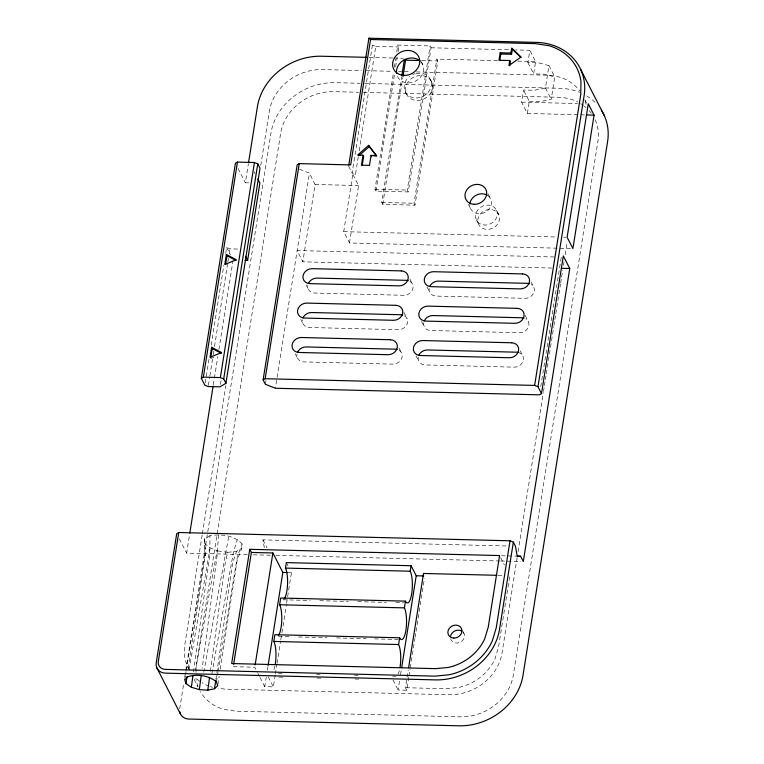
<?xml version="1.0" encoding="UTF-8"?>
<svg xmlns="http://www.w3.org/2000/svg" width="764" height="764" viewBox="0 0 764 764"><rect width="100%" height="100%" fill="white"/><g stroke="black" fill="none" stroke-linecap="round" stroke-linejoin="round"><path stroke-width="0.57" stroke-dasharray="3.82 2.86" d="M220.242 669.226L237.193 560.117L241.816 548.332L242.093 543.997C234.252 535.182 221.025 533.845 209.966 535.688L209.89 549.278L188.698 672.005M196.033 672.406L196.128 666.552L280.627 133.394A48.036 41.466 -27.1 0 1 333.677 91.651L358.65 92.272M188.278 668.347L205.163 555.6L204.723 538.735L209.966 535.688M205.163 555.6L204.723 538.735M218.781 534.752L217.444 548.476L195.469 670.525M204.446 543.061L209.221 547.511L217.75 550.901L202.193 668.414M210.377 671.422L225.151 563.526L227.767 552.305L236.573 551.369L241.816 548.332M193.464 671.986L209.25 559.41L209.221 547.511M215.897 679.311L232.695 562.724L236.573 551.369M217.874 684.487L219.153 676.274M205.23 382.859L209.145 358.154M211.189 345.204L223.842 265.184M225.705 253.419L226.631 247.536L229.964 248.854L238.282 249.064M208.381 385.362L209.68 377.12M209.871 375.945L213.032 355.938M213.213 354.763L213.777 351.23M214.522 346.522L227.729 262.978M227.911 261.804L228.474 258.27M229.219 253.562L229.964 248.854M247.316 554.654L186.645 553.136L189.634 534.303M213.318 384.836L217.797 356.587M218.915 349.52L232.905 261.25M248.711 182.844L245.359 182.777L248.329 164.059M220.404 384.493L221.149 379.784M202.183 535.02L184.831 644.472L184.64 656.19A47.941 41.399 -27.1 0 0 189.644 670.448M202.364 533.845L225.867 385.553M260.753 165.454L269.329 111.315A48.036 41.466 -27.1 0 1 322.379 69.581L361.63 70.555M179.712 708.801L183.818 682.901M184.754 677.019L270.943 133.156A58.083 50.147 -27.1 0 1 335.1 82.674L360.073 83.295M265.375 384.292L266.12 379.584M299.431 169.197L309.43 173.151L275.365 388.255M551.866 268.049L302.811 261.823L315.083 184.477L309.43 173.151M275.212 675.099L273.35 686.874L264.745 686.655L266.235 677.238M267.352 670.171L267.916 666.638M358.278 156.725L355.489 174.326L352.137 173.008L372.431 45.086L371.419 43.118M570.546 248.51L349.492 242.981L343.704 231.664L352.796 174.259L355.489 174.326M275.403 673.924L276.893 664.499M277.074 663.324L280.627 640.948M280.808 639.764L281.744 633.881M281.935 632.707L286.414 604.439M286.596 603.264L291.447 572.647L290.425 570.632M359.204 150.861L375.764 46.413L372.431 45.086M349.492 242.981L358.583 185.566L352.796 174.259M396.736 52.105L397.853 45.076L430.113 45.897L431.077 47.779L408.234 191.945L375.964 191.134L375 189.252L393.575 72.036M394.319 67.347L395.618 59.143M375.964 191.134L394.539 73.927M395.656 66.898L397.137 57.52M398.073 51.656L398.808 46.967L397.853 45.076M497.536 60.623L436.865 59.095L437.829 60.977L415.005 205.172L382.735 204.36L381.752 202.45L401.663 76.782M382.735 204.36L402.781 77.756M408.234 191.945L407.269 190.064L430.113 45.897M415.005 205.172L414.021 203.253L436.865 59.095M408.769 677.257L406.715 690.207L398.111 689.997L399.601 680.571M400.537 674.688L401.281 669.98M406.715 690.207L405.436 687.705L408.234 670.038M408.95 676.083L410.077 669.016M410.258 667.831L414.928 638.398M415.11 637.214L415.864 632.506M416.046 631.331L424.45 578.338M584.536 114.896L527.38 113.464L521.592 102.156L523.521 90.018L534.275 90.286L545.42 88.061L548.982 65.618L538.62 62.849L527.867 62.581L529.815 50.271L515.538 49.918M527.38 113.464L529.309 101.325L523.521 90.018M529.309 101.325L540.062 101.593L551.216 99.368L554.769 76.925L544.407 74.165L533.654 73.888L535.602 61.588L529.815 50.271M509.664 576.801L498.491 647.309L495.043 658.74A46.814 40.425 -27.1 0 1 458.476 687.514L445.87 688.717L405.436 687.705M540.769 386.584L561.282 257.143M517.152 557.567L502.024 653A48.036 41.466 -27.1 0 1 448.984 694.743L224.826 689.138L218.093 688.125M518.087 551.675L543.299 392.61M543.481 391.435L544.235 386.718M544.417 385.543L545.162 380.825M545.353 379.651L546.098 374.933M546.289 373.758L553.757 326.629M553.938 325.454L554.693 320.737M554.874 319.562L555.619 314.844M555.81 313.67L560.48 284.208M560.661 283.033L561.416 278.325M561.597 277.141L562.715 270.074M563.469 265.356L564.023 261.823M565.15 254.756L567.203 241.796M184.735 679.75L186.063 671.537M186.254 670.362L205.401 551.885M216.432 681.794L218.007 672.415M218.198 671.25L237.432 556.402L242.093 543.997M211.934 673.485L233.345 552.592L237.327 539.546M203.749 672.263L228.789 536.166M210.654 358.526L213.825 357.237M416.17 73.382L423.132 73.554A13.962 12.062 -27.1 0 1 429.091 91.088A13.962 12.062 -27.1 0 1 408.415 95.538A13.962 12.062 -27.1 0 1 409.628 76.457M375.764 46.413L398.808 46.967M431.077 47.779L509.588 49.765M369.012 57.405L392.734 57.997M393.928 58.026L403.411 58.265M517.763 61.139L535.602 61.588M421.699 60.576L437.829 60.977M366.386 70.68L392.553 71.329M398.502 71.482L403.258 71.596M404.442 71.635L410.392 71.778M416.342 71.931L547.167 75.197A48.036 41.466 -27.1 0 1 579.952 91.107M364.829 83.419L559.888 88.299A58.083 50.147 -27.1 0 1 579.599 92.329M363.406 92.396L558.465 97.276A48.036 41.466 -27.1 0 1 577.727 101.956M521.592 102.156L577.565 103.551M373.873 156.725L377.101 156.801M315.083 184.477L358.583 185.566M375 189.252L407.269 190.064M381.752 202.45L414.021 203.253M343.704 231.664L556.431 236.993M563.565 237.165L565.943 237.232M554.139 256.962L297.167 250.544L302.811 261.823M264.325 547.664L262.95 539.881L508.289 546.021M501.518 555.753L516.025 556.173M253.266 554.807L271.105 555.256M275.861 555.371L499.503 560.967M500.697 560.996L520.914 561.502M498.023 575.33L502.75 575.454M288.219 572.561L291.447 572.647M282.947 599.778L310.279 600.466M319.782 600.705L348.298 601.421M357.8 601.66L386.326 602.366M395.828 602.605L404.146 602.815M289.021 636.746L277.131 636.45A16.751 4.508 -88.6 0 1 275.966 636.125M298.523 636.985L327.04 637.692M336.542 637.93L366.252 638.675M374.57 638.885L398.331 639.478M233.278 666.676L254.794 667.22L257.411 672.33M278.449 673.285L282.021 673.38M316.477 674.24L320.04 674.326M354.496 675.195L358.068 675.28M392.524 676.14L396.086 676.236M278.908 677.105L284.848 677.257M316.926 678.06L322.866 678.203M354.954 679.015L360.894 679.158M217.75 550.901L227.767 552.305M226.631 247.536L230.451 254.947M584.899 99.759L586.513 102.911M548.982 65.618L554.769 76.925M545.42 88.061L551.216 99.368M527.867 62.581L533.654 73.888M430.371 79.571L431.65 82.054A13.962 12.052 -27.1 0 1 417.039 100.466A13.962 12.052 -27.1 0 1 408.358 81.471A13.962 12.052 -27.1 0 1 431.65 82.054M421.212 61.674L422.664 64.501M488.072 193.779L490.746 199.003M496.552 210.31A11.173 9.645 -27.1 0 1 484.863 225.036A11.173 9.645 -27.1 0 1 477.92 209.842A11.173 9.645 -27.1 0 1 496.552 210.31L498.787 214.674A11.173 9.645 -27.1 0 1 487.098 229.401A11.173 9.645 -27.1 0 1 480.155 214.207A11.173 9.645 -27.1 0 1 498.787 214.674M531.152 282.031L533.826 287.264M468.418 204.322L470.557 208.505M476.335 219.812L478.57 224.186M525.164 315.408L528.373 321.692M405.111 91.46L406.381 93.943M520.246 350.877L522.92 356.11M426.961 286.939L429.635 292.173M409.848 279.003L412.531 284.237M421.508 321.357L424.182 326.591M403.86 312.38L407.078 318.664M416.046 355.785L418.729 361.019M398.942 347.849L401.625 353.092M500.659 557.672L504.441 565.064M254.106 171.795L255.157 173.839M306.192 284.953L308.341 289.145M238.024 168.414L245.359 182.777M463.032 631.513L464.054 633.528M300.739 319.381L302.888 323.573M295.286 353.799L297.435 357.991M392.973 679.96L398.111 689.997M286.319 562.61L288.372 566.621M262.95 539.881L267.056 547.903M268.212 676.837L273.35 686.874M257.936 673.361L259.502 676.426M260.027 677.448L264.745 686.655M179.32 538.811L186.645 553.136M187.61 666.638L188.689 668.739M194.066 679.244L197.838 686.607M348.623 166.113L352.137 173.008M586.752 95.949A58.083 50.147 -27.1 0 1 596.292 103.675M488.11 195.737A11.154 9.636 -27.1 0 1 484.214 212.717A11.154 9.636 -27.1 0 1 469.908 203.482M463.156 632.153A7.258 6.265 -27.1 0 1 460.09 642.314A7.258 6.265 -27.1 0 1 450.464 638.121M412.732 74.538A13.962 12.062 -27.1 0 1 415.291 73.592M399.104 350.275A8.375 7.229 -27.1 0 1 401.53 358.784A8.375 7.229 -27.1 0 1 392.858 364.142L303.824 361.907A8.375 7.229 -27.1 0 1 296.948 354.229M585.043 100.667A48.036 41.466 -27.1 0 1 586.466 105.957M595.118 119.728A48.036 41.466 -27.1 0 1 597.916 141.33L513.322 675.08A48.036 41.466 -27.1 0 1 460.272 716.823L236.114 711.208L223.776 709.364A47.941 41.399 -27.1 0 1 200.388 691.592M580.678 103.598A48.036 41.466 -27.1 0 1 583.457 105.47M584.345 106.148A48.036 41.466 -27.1 0 1 586.064 107.571M589.178 110.656A48.036 41.466 -27.1 0 1 591.25 113.187M420.935 61.865A13.962 12.052 -27.1 0 1 416.647 80.545A13.962 12.052 -27.1 0 1 397.395 76.39M410.01 281.429A8.375 7.229 -27.1 0 1 412.436 289.938A8.375 7.229 -27.1 0 1 403.764 295.286L314.73 293.061A8.375 7.229 -27.1 0 1 307.844 285.373M404.557 315.857A8.375 7.229 -27.1 0 1 406.983 324.366A8.375 7.229 -27.1 0 1 398.311 329.714L309.277 327.489A8.375 7.229 -27.1 0 1 302.401 319.801M418.242 357.246A8.375 7.229 -27.1 0 0 425.118 364.934L514.162 367.159A8.375 7.229 -27.1 0 0 523.187 360.856A8.375 7.229 -27.1 0 0 518.575 352.5M423.695 322.828A8.375 7.229 -27.1 0 0 430.571 330.506L519.615 332.741A8.375 7.229 -27.1 0 0 528.277 327.384A8.375 7.229 -27.1 0 0 525.861 318.874M429.148 288.4A8.375 7.229 -27.1 0 0 436.024 296.088L525.059 298.313A8.375 7.229 -27.1 0 0 533.73 292.965A8.375 7.229 -27.1 0 0 531.305 284.447M212.487 687.285A47.941 41.399 -27.1 0 1 210.281 686.597M209.193 686.206A47.941 41.399 -27.1 0 1 202.03 682.729M200.158 681.517A47.941 41.399 -27.1 0 1 195.04 677.267M198.077 686.721A47.941 41.399 -27.1 0 1 195.937 678.26M274.964 665.807A16.751 4.508 -88.6 0 1 273.598 670.391M399.324 670.649A16.751 4.508 -88.6 0 1 397.261 675.414"/><path stroke-width="1.15" d="M199.318 689.634L191.334 687.228L185.996 683.608L184.735 679.75L187.896 676.675C197.456 673.81 208.601 675.433 216.432 681.794L217.692 685.652L214.531 688.727L207.808 690.188L199.318 689.634L201.228 675.491M207.808 690.188L209.575 677.286M191.334 687.228L192.977 675.5M214.531 688.727L215.725 680.485M185.996 683.608L187.046 676.57M201.324 378.314L235.407 163.276L237.451 162.092L254.441 162.522L257.764 163.84L260.018 168.214L225.934 383.261L220.032 386.842L208.19 386.536L204.867 385.218L201.324 378.314L203.367 377.12L220.376 377.578L223.709 378.906L225.934 383.261M178.747 532.508L158.291 661.548A8.557 7.392 -27.1 0 0 165.33 669.398L434.936 676.14L449.156 674.784A55.266 47.721 -27.1 0 0 492.322 640.824L496.208 627.932L510.018 540.797L178.747 532.508L176.704 533.702L156.219 662.894A11.173 9.645 -27.1 0 0 165.396 673.141L435.365 679.893A58.083 50.147 -27.1 0 0 499.513 629.412L513.351 542.125L510.018 540.797M203.367 377.12L237.451 162.092M211.599 347.295L210.024 357.266L221.636 352.567L211.599 347.295L212.23 348.546L221.264 353.293M226.364 254.507L224.778 264.478L236.334 259.77L226.364 254.507L227.003 255.759L235.971 260.495M210.826 357.418L212.23 348.546M225.6 264.63L227.003 255.759M189.816 533.129L213.137 386.011M248.51 162.885L257.42 106.712A58.083 50.147 -27.1 0 1 321.568 56.23L366.644 57.348M220.376 377.578L254.441 162.522M223.709 378.906L257.764 163.84M245.082 260.381L247.612 260.438L259.875 183.064L257.783 178.967M516.999 556.144L520.571 556.23L523.302 561.559L569.743 268.498L563.326 255.959L541.504 393.632L539.46 394.826L275.365 388.255L265.375 384.292L263.122 379.899L297.186 164.804L299.23 163.62L350.676 164.919L370.55 39.508L368.897 38.2L348.814 164.938M263.122 379.899L265.175 378.715L299.23 163.62M249.78 549.316L231.673 663.544L435.595 668.643L448.21 667.449A46.814 40.425 -27.1 0 0 484.768 638.675L488.225 627.234L499.58 555.562L249.78 549.316L251.385 552.448L233.65 664.327M255.166 664.861L272.901 552.983L251.385 552.448M268.097 665.463L282.842 572.427L272.901 552.983M275.307 663.916A16.751 4.508 -88.6 0 0 273.827 641.426L274.887 634.693L399.658 637.806A16.751 4.508 -88.6 0 0 405.875 630.367A16.751 4.508 -88.6 0 0 404.404 607.877L405.464 601.144A16.751 4.508 -88.6 0 0 411.691 593.704A16.751 4.508 -88.6 0 0 410.211 571.214L411.08 565.732L286.319 562.61L285.449 568.091A16.751 4.508 -88.6 0 1 287.541 584.288A16.751 4.508 -88.6 0 1 284.122 598.966M278.306 635.629A16.751 4.508 -88.6 0 0 281.725 620.951A16.751 4.508 -88.6 0 0 279.634 604.763L280.703 598.021L405.464 601.144M363.015 155.216L361.429 165.186L369.499 165.387L371.075 155.417L376.451 155.55L368.63 145.341L357.628 155.082L363.015 155.216L363.654 156.467L362.251 165.339M401.854 75.636L404.433 59.325M402.962 76.581L405.56 60.165L419.388 60.518M400.069 667.039A16.751 4.508 -88.6 0 0 398.588 644.549L399.658 637.806M401.654 667.621L416.218 575.76L411.08 565.732M500.172 52.764L500.812 54.024L511.565 54.292L510.925 53.031L500.172 52.764L498.987 60.251L509.741 60.518L510.381 61.769L509.75 65.761M499.799 60.432L500.812 54.024M408.606 667.679L423.533 573.468L496.839 575.302M509.741 60.518L508.948 65.503L521.086 57.042L511.718 48.046L510.925 53.031M511.565 54.292L512.357 49.297L520.876 57.481M541.504 393.632L537.98 386.737L534.647 385.419L580.755 94.507L580.965 81.528A55.266 47.721 -27.1 0 0 548.867 45.678L535.182 43.624L370.55 39.508M537.98 386.737L584.107 95.672A58.083 50.147 -27.1 0 0 536.395 42.392L368.897 38.2M594.067 115.135L572.914 248.567L567.127 237.26L588.28 103.818L594.067 115.135L586.924 114.953M359.118 155.579L369.27 146.593L368.63 145.341M520.571 556.23L517.209 556.202L515.433 546.193L513.351 542.125M561.406 268.288L569.743 268.498M265.175 378.715L534.647 385.419M285.449 568.091L410.211 571.214M282.842 572.427L287.149 572.532M416.218 575.76L423.743 575.951M279.634 604.763L404.404 607.877M273.827 641.426L398.588 644.549M369.27 146.593L376.385 155.875M580.726 69.543L604.219 115.45M371.075 155.417L371.715 156.668M245.521 256.332L247.612 260.438M156.878 667.917L180.361 713.824M601.373 110.207A58.083 50.147 -27.1 0 1 607.6 141.579L523.006 675.319A58.083 50.147 -27.1 0 1 458.849 725.8L188.889 719.048A11.173 9.645 -27.1 0 1 179.674 711.389M469.908 203.482A11.154 9.636 -27.1 0 1 487.394 195.25M450.493 636.441A7.258 6.265 -27.1 0 1 461.867 631.083M396.526 73.344A13.962 12.052 -27.1 0 1 404.471 59.745A13.962 12.052 -27.1 0 1 420.19 61.11M397.28 349.482A8.375 7.229 -27.1 0 0 395.236 349.177L306.192 346.942A8.375 7.229 -27.1 0 0 297.521 352.299M302.974 317.872A8.375 7.229 -27.1 0 1 311.645 312.524L400.689 314.749A8.375 7.229 -27.1 0 1 402.733 315.054M408.186 280.627A8.375 7.229 -27.1 0 0 406.133 280.321L317.098 278.096A8.375 7.229 -27.1 0 0 308.427 283.444M418.825 355.317A8.375 7.229 -27.1 0 1 427.496 349.969L516.531 352.194A8.375 7.229 -27.1 0 1 518.575 352.5M524.028 318.082A8.375 7.229 -27.1 0 0 521.984 317.776L432.949 315.542A8.375 7.229 -27.1 0 0 424.278 320.899M529.481 283.654A8.375 7.229 -27.1 0 0 527.437 283.349L438.402 281.123A8.375 7.229 -27.1 0 0 429.731 286.471M401.31 270.895L312.275 268.67A8.375 7.229 -27.1 0 0 303.022 275.947A8.375 7.229 -27.1 0 0 309.907 283.635L398.942 285.86A8.375 7.229 -27.1 0 0 408.196 278.583A8.375 7.229 -27.1 0 0 401.31 270.895M522.614 273.932L433.58 271.707A8.375 7.229 -27.1 0 0 424.326 278.984A8.375 7.229 -27.1 0 0 431.211 286.672L520.246 288.897A8.375 7.229 -27.1 0 0 529.5 281.62A8.375 7.229 -27.1 0 0 522.614 273.932M395.857 305.323L306.822 303.088A8.375 7.229 -27.1 0 0 297.568 310.375A8.375 7.229 -27.1 0 0 304.454 318.053L393.489 320.288A8.375 7.229 -27.1 0 0 402.743 313.001A8.375 7.229 -27.1 0 0 395.857 305.323M517.161 308.35L428.126 306.125A8.375 7.229 -27.1 0 0 418.873 313.402A8.375 7.229 -27.1 0 0 425.758 321.09L514.793 323.315A8.375 7.229 -27.1 0 0 524.047 316.038A8.375 7.229 -27.1 0 0 517.161 308.35M390.404 339.741L301.369 337.507A8.375 7.229 -27.1 0 0 292.115 344.793A8.375 7.229 -27.1 0 0 299.001 352.471L388.036 354.706A8.375 7.229 -27.1 0 0 397.29 347.419A8.375 7.229 -27.1 0 0 390.404 339.741M511.708 342.778L422.673 340.543A8.375 7.229 -27.1 0 0 413.419 347.83A8.375 7.229 -27.1 0 0 420.305 355.508L509.34 357.743A8.375 7.229 -27.1 0 0 518.594 350.456A8.375 7.229 -27.1 0 0 511.708 342.778M474.263 204.313A11.154 9.636 -27.1 0 0 485.933 189.596A11.154 9.636 -27.1 0 0 467.329 189.128A11.154 9.636 -27.1 0 0 474.263 204.313M453.892 638.083A7.258 6.265 -27.1 0 0 461.485 628.505A7.258 6.265 -27.1 0 0 449.375 628.209A7.258 6.265 -27.1 0 0 453.892 638.083M404.204 75.388A13.962 12.052 -27.1 0 0 418.806 56.975A13.962 12.052 -27.1 0 0 395.523 56.393A13.962 12.052 -27.1 0 0 404.204 75.388"/></g></svg>
